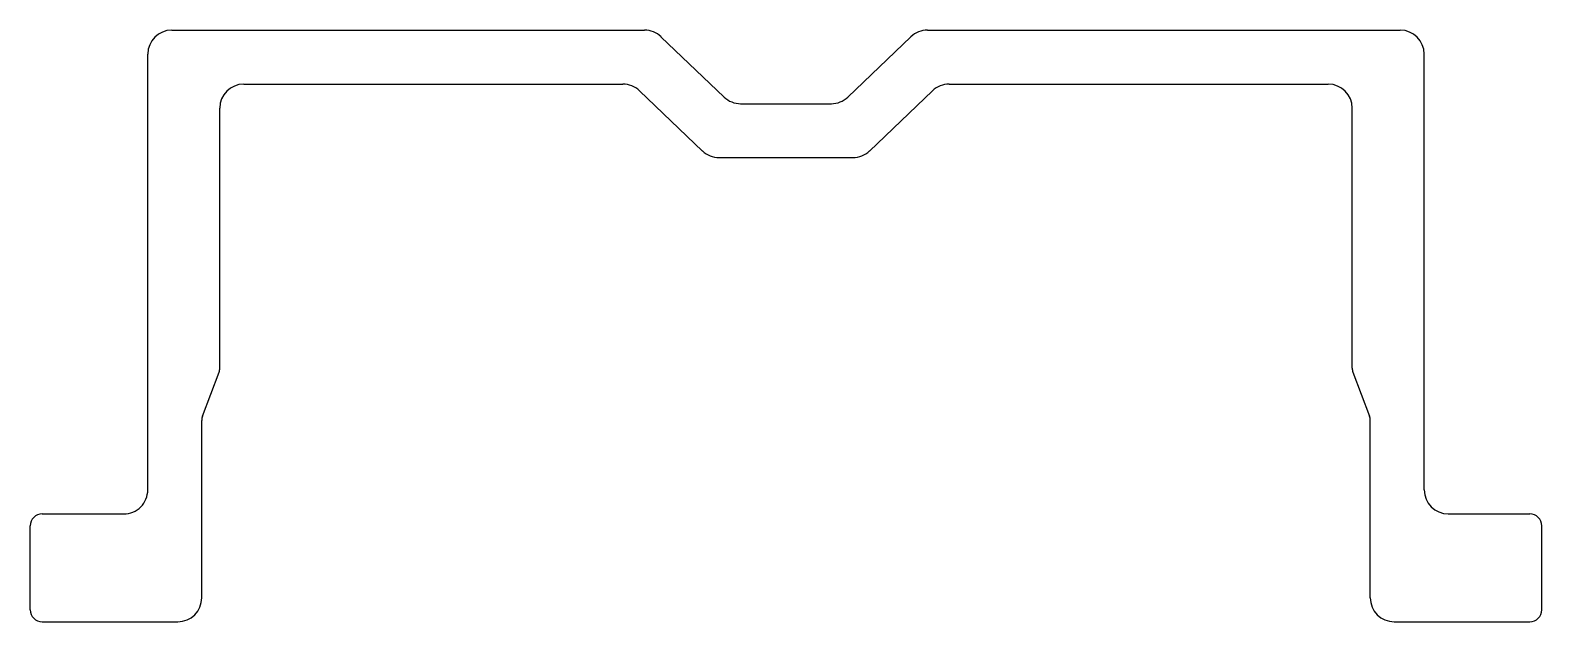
# Model space of a CAD drawing. Header units: metres. Extents: x 0 to 126, y 0 to 49.
import ezdxf

# ---------------------------------------------------------------- set-up
doc = ezdxf.new("R2010")
doc.units = ezdxf.units.M

msp = doc.modelspace()

# ---------------------------------------------------------------- linework, layer by layer
for p, q in [((11.8, 49.34), (51.2, 49.34)), ((74.8, 49.34), (114.2, 49.34)), ((52.58, 48.78), (57.84, 43.76)), ((52.58, 48.78), (52.58, 48.78)), ((68.16, 43.76), (73.42, 48.78)), ((73.42, 48.78), (73.42, 48.78)), ((9.8, 11), (9.8, 47.34)), ((116.2, 11), (116.2, 47.34)), ((17.8, 44.84), (49.4, 44.84)), ((50.78, 44.28), (56.04, 39.26)), ((50.78, 44.28), (50.78, 44.28)), ((69.96, 39.26), (75.22, 44.28)), ((75.22, 44.28), (75.22, 44.28)), ((76.6, 44.84), (108.2, 44.84)), ((57.84, 43.76), (57.84, 43.76)), ((59.22, 43.21), (66.78, 43.21)), ((68.16, 43.76), (68.16, 43.76)), ((15.8, 21.16), (15.8, 42.84)), ((110.2, 21.16), (110.2, 42.84)), ((56.04, 39.26), (56.04, 39.26)), ((69.96, 39.26), (69.96, 39.26)), ((57.42, 38.71), (68.58, 38.71)), ((14.36, 17.15), (15.74, 20.81)), ((15.74, 20.81), (15.74, 20.81)), ((110.26, 20.81), (111.64, 17.15)), ((110.26, 20.81), (110.26, 20.81)), ((14.3, 2), (14.3, 16.8)), ((14.36, 17.15), (14.36, 17.15)), ((111.64, 17.15), (111.64, 17.15)), ((111.7, 2), (111.7, 16.8)), ((1, 9), (7.8, 9)), ((7.8, 9), (7.8, 9)), ((118.2, 9), (125, 9)), ((0, 1), (0, 8)), ((126, 1), (126, 8)), ((1, 0), (12.3, 0)), ((113.7, 0), (125, 0))]:
    msp.add_line(p, q)
for centre, radius, start, end in [((11.8, 47.34), 2, 90, 180), ((51.2, 47.34), 2, 46.3437, 90), ((74.8, 47.34), 2, 90, 133.6563), ((114.2, 47.34), 2, 0, 90), ((17.8, 42.84), 2, 90, 180), ((49.4, 42.84), 2, 46.3437, 90), ((76.6, 42.84), 2, 90, 133.6563), ((108.2, 42.84), 2, 0, 90), ((59.22, 45.21), 2, 226.3437, 270), ((66.78, 45.21), 2, 270, 313.6563), ((57.42, 40.71), 2, 226.3437, 270), ((68.58, 40.71), 2, 270, 313.6563), ((14.8, 21.16), 1, 339.444, 0), ((111.2, 21.16), 1, 180, 200.556), ((15.3, 16.8), 1, 159.444, 180), ((110.7, 16.8), 1, 0, 20.556), ((7.8, 11), 2, 269.9984, 0), ((118.2, 11), 2, 180, 270), ((1, 8), 1, 90, 180), ((7.8, 8), 1, 89.9984, 90), ((125, 8), 1, 0, 90), ((12.3, 2), 2, 270, 0), ((113.7, 2), 2, 180, 270), ((1, 1), 1, 180, 270), ((125, 1), 1, 270, 0)]:
    msp.add_arc(centre, radius, start, end)

doc.saveas('drawing.dxf')
